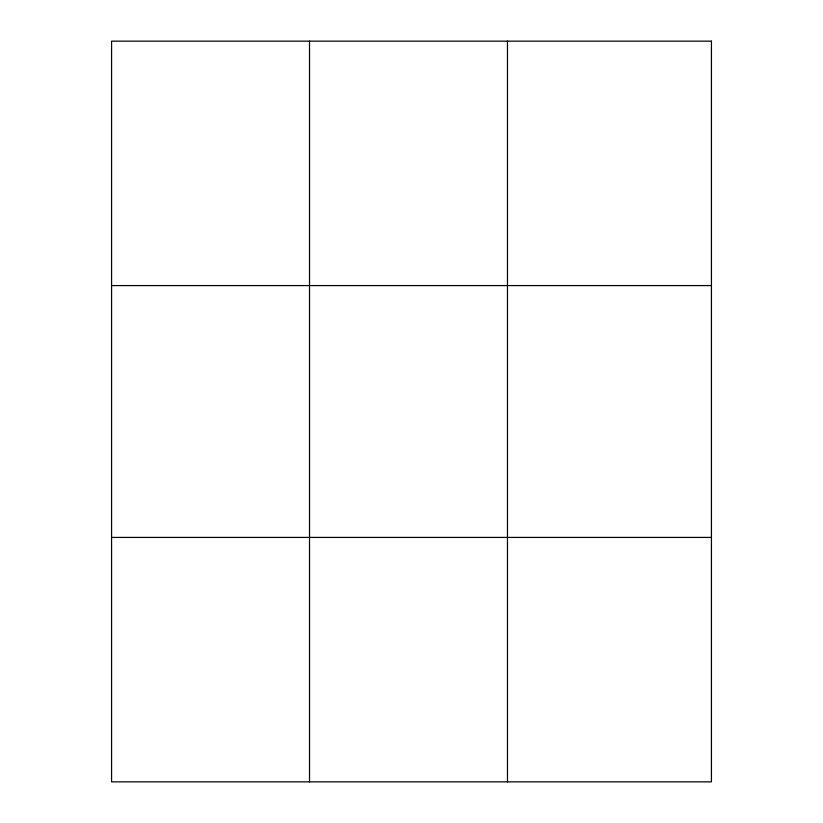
<?xml version="1.0" encoding="UTF-8"?>
<svg xmlns="http://www.w3.org/2000/svg" width="823" height="823" viewBox="0 0 823 823"><rect width="100%" height="100%" fill="white"/><g stroke="black" fill="none" stroke-linecap="round" stroke-linejoin="round"><path stroke-width="1.23" d="M309.52 41.15L309.52 781.85M507.472 41.15L507.472 781.85M111.568 285.581L711.432 285.581M111.568 537.419L711.432 537.419M711.432 41.15L711.432 781.85L111.568 781.85L111.568 41.15L711.432 41.15"/></g></svg>
